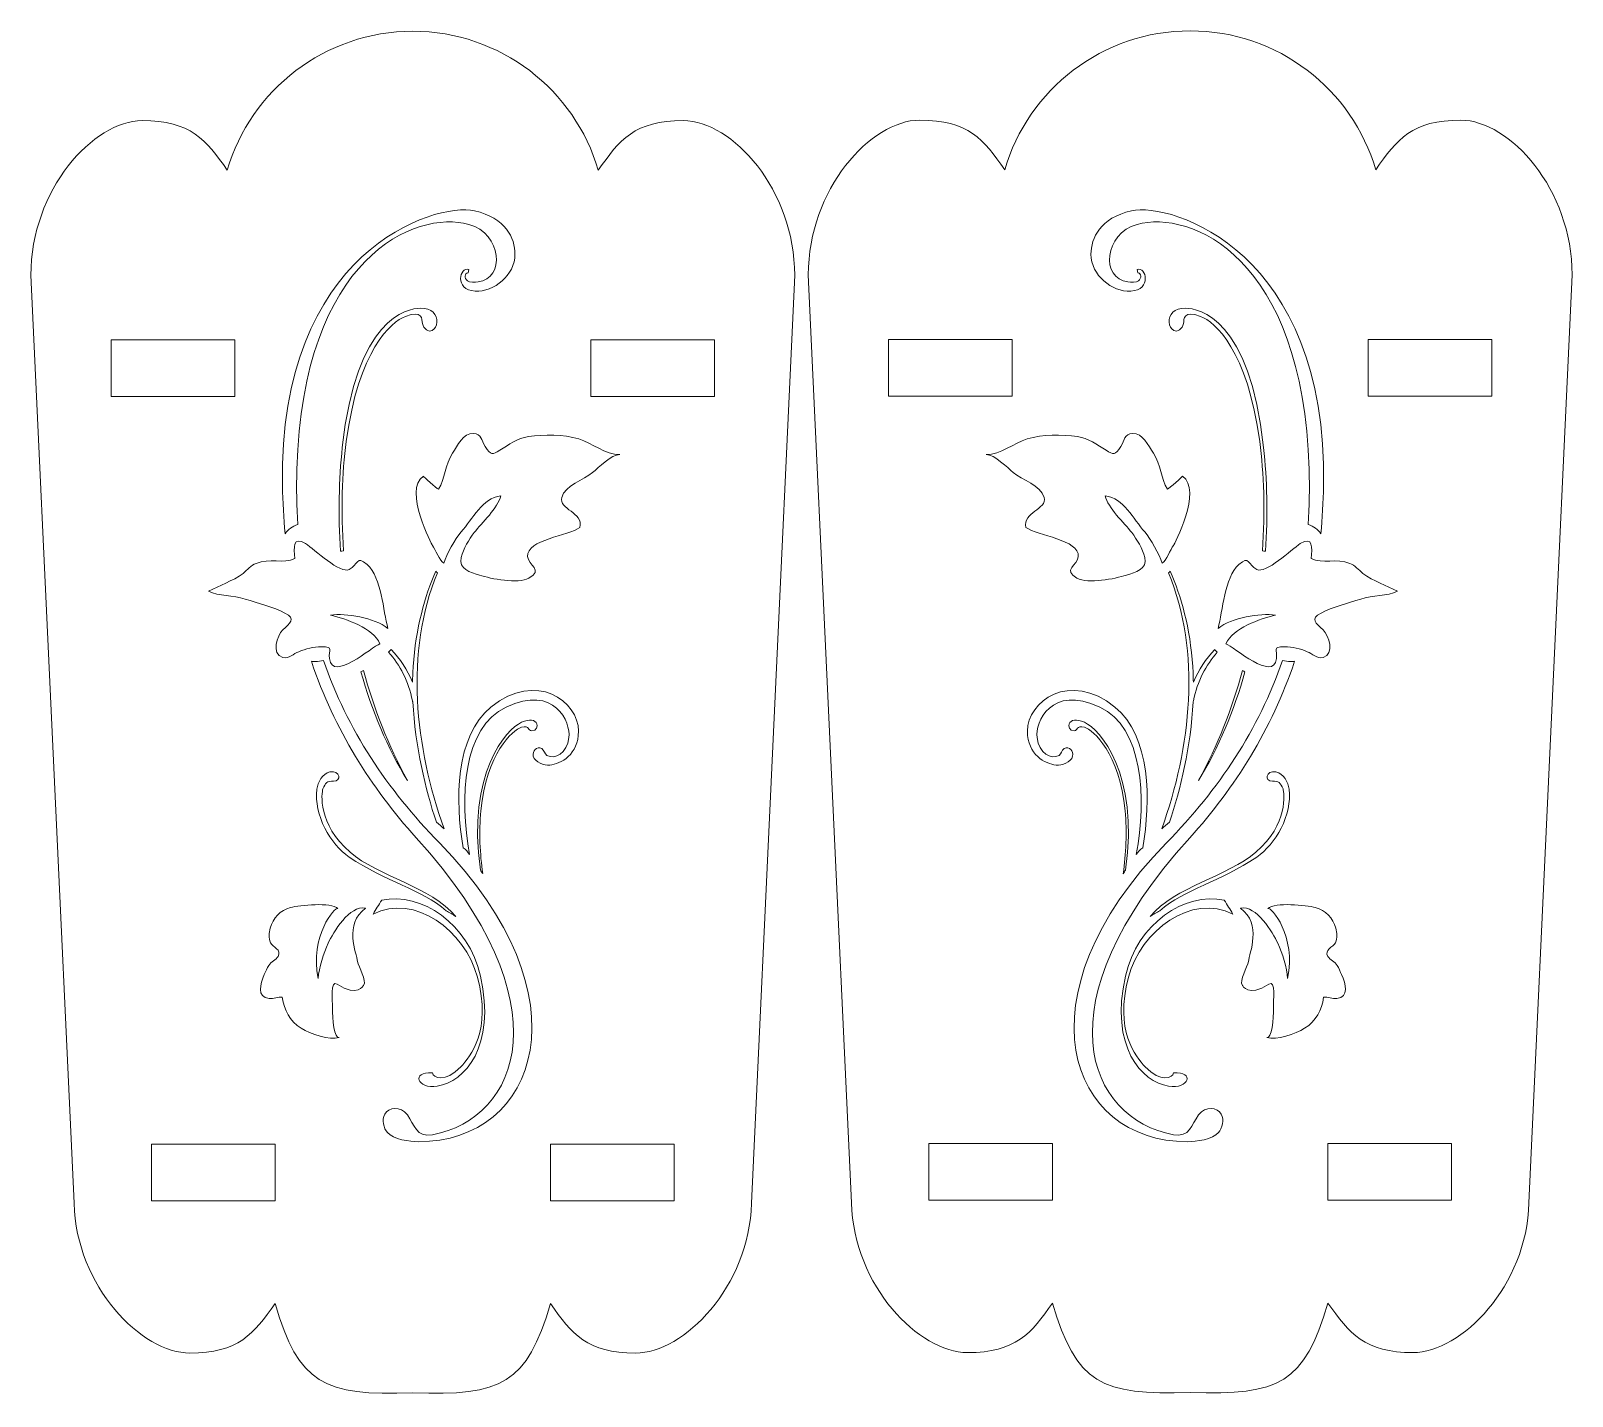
# Model space of a CAD drawing. Header units: centimetres. Extents: x -86 to 44, y 9 to 43.
# Drawn here: x 34.05 to 44.02, y 19.31 to 28.13 of the extents above; entities that cross this region are included whole.
import ezdxf

# ---------------------------------------------------------------- set-up
doc = ezdxf.new("R2010")
doc.units = ezdxf.units.CM
doc.header["$MEASUREMENT"] = 0
doc.layers.add('layer 1', color=7, linetype='Continuous')

msp = doc.modelspace()

# ---------------------------------------------------------------- linework, layer by layer
at = {"layer": 'layer 1', "color": 242, "lineweight": 9}
for points, knots in [([(36.52378, 19.32682), (37.0998, 19.30581), (37.26239, 19.38602), (37.41426, 19.90506), (37.41426, 19.90506), (37.55123, 19.70793), (37.6526, 19.5845), (37.96448, 19.5845), (37.96448, 19.5845), (38.27636, 19.5845), (38.7016, 20.0153), (38.71408, 20.55302), (38.71408, 20.55302), (38.71408, 20.55302), (38.99378, 26.55302), (38.99378, 26.55302), (38.99378, 26.55302), (38.99378, 27.1053), (38.58961, 27.55301), (38.27378, 27.55301), (38.27378, 27.55301), (37.95795, 27.55301), (37.86053, 27.42958), (37.72355, 27.23246), (37.72355, 27.23246), (37.57164, 27.75161), (37.09203, 28.13083), (36.52378, 28.13083), (36.52378, 28.13083), (35.95553, 28.13083), (35.47592, 27.75161), (35.32401, 27.23246), (35.32401, 27.23246), (35.18703, 27.42958), (35.08961, 27.55301), (34.77378, 27.55301), (34.77378, 27.55301), (34.45795, 27.55301), (34.05378, 27.1053), (34.05378, 26.55302), (34.05378, 26.55302), (34.05378, 26.55302), (34.33348, 20.55302), (34.33348, 20.55302), (34.33348, 20.55302), (34.34596, 20.0153), (34.7712, 19.5845), (35.08308, 19.5845), (35.08308, 19.5845), (35.39496, 19.5845), (35.49633, 19.70793), (35.6333, 19.90506), (35.6333, 19.90506), (35.78517, 19.38602), (35.94776, 19.30581), (36.52378, 19.32682)], [0, 0, 0, 0, 0.0666667, 0.0666667, 0.0666667, 0.0666667, 0.1333333, 0.1333333, 0.1333333, 0.1333333, 0.2, 0.2, 0.2, 0.2, 0.2666667, 0.2666667, 0.2666667, 0.2666667, 0.3333333, 0.3333333, 0.3333333, 0.3333333, 0.4, 0.4, 0.4, 0.4, 0.4666667, 0.4666667, 0.4666667, 0.4666667, 0.5333333, 0.5333333, 0.5333333, 0.5333333, 0.6, 0.6, 0.6, 0.6, 0.6666667, 0.6666667, 0.6666667, 0.6666667, 0.7333333, 0.7333333, 0.7333333, 0.7333333, 0.8, 0.8, 0.8, 0.8, 0.8666667, 0.8666667, 0.8666667, 0.8666667, 1, 1, 1, 1]), ([(41.55168, 19.32979), (42.1277, 19.30878), (42.29029, 19.38899), (42.44216, 19.90803), (42.44216, 19.90803), (42.57913, 19.7109), (42.6805, 19.58747), (42.99238, 19.58747), (42.99238, 19.58747), (43.30426, 19.58747), (43.7295, 20.01827), (43.74198, 20.55599), (43.74198, 20.55599), (43.74198, 20.55599), (44.02168, 26.55599), (44.02168, 26.55599), (44.02168, 26.55599), (44.02168, 27.10827), (43.61751, 27.55598), (43.30168, 27.55598), (43.30168, 27.55598), (42.98585, 27.55598), (42.88843, 27.43255), (42.75145, 27.23543), (42.75145, 27.23543), (42.59954, 27.75458), (42.11993, 28.1338), (41.55168, 28.1338), (41.55168, 28.1338), (40.98343, 28.1338), (40.50382, 27.75458), (40.35191, 27.23543), (40.35191, 27.23543), (40.21493, 27.43255), (40.11751, 27.55598), (39.80168, 27.55598), (39.80168, 27.55598), (39.48585, 27.55598), (39.08168, 27.10827), (39.08168, 26.55599), (39.08168, 26.55599), (39.08168, 26.55599), (39.36138, 20.55599), (39.36138, 20.55599), (39.36138, 20.55599), (39.37386, 20.01827), (39.7991, 19.58747), (40.11098, 19.58747), (40.11098, 19.58747), (40.42286, 19.58747), (40.52423, 19.7109), (40.6612, 19.90803), (40.6612, 19.90803), (40.81307, 19.38899), (40.97566, 19.30878), (41.55168, 19.32979)], [0, 0, 0, 0, 0.0666667, 0.0666667, 0.0666667, 0.0666667, 0.1333333, 0.1333333, 0.1333333, 0.1333333, 0.2, 0.2, 0.2, 0.2, 0.2666667, 0.2666667, 0.2666667, 0.2666667, 0.3333333, 0.3333333, 0.3333333, 0.3333333, 0.4, 0.4, 0.4, 0.4, 0.4666667, 0.4666667, 0.4666667, 0.4666667, 0.5333333, 0.5333333, 0.5333333, 0.5333333, 0.6, 0.6, 0.6, 0.6, 0.6666667, 0.6666667, 0.6666667, 0.6666667, 0.7333333, 0.7333333, 0.7333333, 0.7333333, 0.8, 0.8, 0.8, 0.8, 0.8666667, 0.8666667, 0.8666667, 0.8666667, 1, 1, 1, 1]), ([(34.5732, 26.13557), (34.5732, 26.13557), (35.3732, 26.13557), (35.3732, 26.13557), (35.3732, 26.13557), (35.3732, 26.13557), (35.3732, 25.76918), (35.3732, 25.76918), (35.3732, 25.76918), (35.3732, 25.76918), (34.5732, 25.76918), (34.5732, 25.76918), (34.5732, 25.76918), (34.5732, 25.76918), (34.5732, 26.13557), (34.5732, 26.13557)], [0, 0, 0, 0, 0.2, 0.2, 0.2, 0.2, 0.4, 0.4, 0.4, 0.4, 0.6, 0.6, 0.6, 0.6, 1, 1, 1, 1]), ([(37.67435, 26.13558), (37.67435, 26.13558), (38.47435, 26.13558), (38.47435, 26.13558), (38.47435, 26.13558), (38.47435, 26.13558), (38.47435, 25.76919), (38.47435, 25.76919), (38.47435, 25.76919), (38.47435, 25.76919), (37.67435, 25.76919), (37.67435, 25.76919), (37.67435, 25.76919), (37.67435, 25.76919), (37.67435, 26.13558), (37.67435, 26.13558)], [0, 0, 0, 0, 0.2, 0.2, 0.2, 0.2, 0.4, 0.4, 0.4, 0.4, 0.6, 0.6, 0.6, 0.6, 1, 1, 1, 1]), ([(39.6011, 26.13854), (39.6011, 26.13854), (40.4011, 26.13854), (40.4011, 26.13854), (40.4011, 26.13854), (40.4011, 26.13854), (40.4011, 25.77215), (40.4011, 25.77215), (40.4011, 25.77215), (40.4011, 25.77215), (39.6011, 25.77215), (39.6011, 25.77215), (39.6011, 25.77215), (39.6011, 25.77215), (39.6011, 26.13854), (39.6011, 26.13854)], [0, 0, 0, 0, 0.2, 0.2, 0.2, 0.2, 0.4, 0.4, 0.4, 0.4, 0.6, 0.6, 0.6, 0.6, 1, 1, 1, 1]), ([(42.70225, 26.13855), (42.70225, 26.13855), (43.50225, 26.13855), (43.50225, 26.13855), (43.50225, 26.13855), (43.50225, 26.13855), (43.50225, 25.77216), (43.50225, 25.77216), (43.50225, 25.77216), (43.50225, 25.77216), (42.70225, 25.77216), (42.70225, 25.77216), (42.70225, 25.77216), (42.70225, 25.77216), (42.70225, 26.13855), (42.70225, 26.13855)], [0, 0, 0, 0, 0.2, 0.2, 0.2, 0.2, 0.4, 0.4, 0.4, 0.4, 0.6, 0.6, 0.6, 0.6, 1, 1, 1, 1]), ([(34.83349, 20.9356), (34.83349, 20.9356), (35.63349, 20.9356), (35.63349, 20.9356), (35.63349, 20.9356), (35.63349, 20.9356), (35.63349, 20.5692), (35.63349, 20.5692), (35.63349, 20.5692), (35.63349, 20.5692), (34.83349, 20.5692), (34.83349, 20.5692), (34.83349, 20.5692), (34.83349, 20.5692), (34.83349, 20.9356), (34.83349, 20.9356)], [0, 0, 0, 0, 0.2, 0.2, 0.2, 0.2, 0.4, 0.4, 0.4, 0.4, 0.6, 0.6, 0.6, 0.6, 1, 1, 1, 1]), ([(37.41407, 20.9356), (37.41407, 20.9356), (38.21407, 20.9356), (38.21407, 20.9356), (38.21407, 20.9356), (38.21407, 20.9356), (38.21407, 20.5692), (38.21407, 20.5692), (38.21407, 20.5692), (38.21407, 20.5692), (37.41407, 20.5692), (37.41407, 20.5692), (37.41407, 20.5692), (37.41407, 20.5692), (37.41407, 20.9356), (37.41407, 20.9356)], [0, 0, 0, 0, 0.2, 0.2, 0.2, 0.2, 0.4, 0.4, 0.4, 0.4, 0.6, 0.6, 0.6, 0.6, 1, 1, 1, 1]), ([(39.86139, 20.93857), (39.86139, 20.93857), (40.66139, 20.93857), (40.66139, 20.93857), (40.66139, 20.93857), (40.66139, 20.93857), (40.66139, 20.57217), (40.66139, 20.57217), (40.66139, 20.57217), (40.66139, 20.57217), (39.86139, 20.57217), (39.86139, 20.57217), (39.86139, 20.57217), (39.86139, 20.57217), (39.86139, 20.93857), (39.86139, 20.93857)], [0, 0, 0, 0, 0.2, 0.2, 0.2, 0.2, 0.4, 0.4, 0.4, 0.4, 0.6, 0.6, 0.6, 0.6, 1, 1, 1, 1]), ([(42.44197, 20.93857), (42.44197, 20.93857), (43.24197, 20.93857), (43.24197, 20.93857), (43.24197, 20.93857), (43.24197, 20.93857), (43.24197, 20.57217), (43.24197, 20.57217), (43.24197, 20.57217), (43.24197, 20.57217), (42.44197, 20.57217), (42.44197, 20.57217), (42.44197, 20.57217), (42.44197, 20.57217), (42.44197, 20.93857), (42.44197, 20.93857)], [0, 0, 0, 0, 0.2, 0.2, 0.2, 0.2, 0.4, 0.4, 0.4, 0.4, 0.6, 0.6, 0.6, 0.6, 1, 1, 1, 1])]:
    msp.add_open_spline(points, degree=3, knots=knots, dxfattribs=at)
at = {"layer": 'layer 1', "color": 177, "lineweight": 9}
for points, knots in [([(35.6981, 24.88119), (35.7165, 24.90887), (35.74368, 24.93072), (35.77965, 24.94144), (35.77965, 24.94144), (35.77297, 25.0565), (35.7707, 25.17514), (35.77407, 25.2986), (35.77407, 25.2986), (35.81193, 26.67568), (36.54103, 26.97644), (36.88622, 26.88266), (36.88622, 26.88266), (37.10131, 26.82416), (37.12362, 26.52903), (36.94627, 26.51076), (36.94627, 26.51076), (36.92861, 26.50898), (36.89029, 26.50546), (36.87688, 26.51712), (36.87688, 26.51712), (36.85655, 26.53473), (36.85756, 26.56591), (36.88201, 26.56859), (36.88201, 26.56859), (36.88201, 26.56859), (36.88622, 26.59023), (36.88622, 26.59023), (36.88622, 26.59023), (36.82912, 26.61426), (36.78827, 26.45804), (36.92767, 26.45083), (36.92767, 26.45083), (37.04867, 26.4446), (37.18474, 26.55369), (37.18481, 26.68877), (37.18481, 26.68877), (37.18486, 26.7945), (37.12474, 26.9243), (36.92285, 26.96995), (36.92285, 26.96995), (36.66582, 27.02808), (35.65312, 26.70813), (35.68102, 25.19415), (35.68102, 25.19415), (35.68294, 25.08653), (35.68891, 24.98241), (35.6981, 24.88119)], [0, 0, 0, 0, 0.0769231, 0.0769231, 0.0769231, 0.0769231, 0.1538462, 0.1538462, 0.1538462, 0.1538462, 0.2307692, 0.2307692, 0.2307692, 0.2307692, 0.3076923, 0.3076923, 0.3076923, 0.3076923, 0.3846154, 0.3846154, 0.3846154, 0.3846154, 0.4615385, 0.4615385, 0.4615385, 0.4615385, 0.5384615, 0.5384615, 0.5384615, 0.5384615, 0.6153846, 0.6153846, 0.6153846, 0.6153846, 0.6923077, 0.6923077, 0.6923077, 0.6923077, 0.7692308, 0.7692308, 0.7692308, 0.7692308, 0.8461538, 0.8461538, 0.8461538, 0.8461538, 1, 1, 1, 1]), ([(42.39638, 24.88119), (42.37799, 24.90887), (42.3508, 24.93071), (42.31485, 24.94144), (42.31485, 24.94144), (42.32152, 25.0565), (42.32379, 25.17515), (42.32043, 25.2986), (42.32043, 25.2986), (42.28257, 26.67568), (41.55345, 26.97644), (41.20827, 26.88265), (41.20827, 26.88265), (40.99318, 26.82416), (40.97088, 26.52904), (41.14823, 26.51076), (41.14823, 26.51076), (41.16588, 26.50898), (41.2042, 26.50547), (41.2176, 26.51712), (41.2176, 26.51712), (41.23793, 26.53472), (41.23692, 26.56592), (41.21248, 26.56859), (41.21248, 26.56859), (41.21248, 26.56859), (41.20827, 26.59023), (41.20827, 26.59023), (41.20827, 26.59023), (41.26537, 26.61426), (41.30622, 26.45804), (41.16683, 26.45083), (41.16683, 26.45083), (41.04582, 26.4446), (40.90975, 26.55369), (40.90968, 26.68876), (40.90968, 26.68876), (40.90964, 26.7945), (40.96975, 26.9243), (41.17164, 26.96995), (41.17164, 26.96995), (41.42867, 27.02807), (42.44136, 26.70812), (42.41347, 25.19415), (42.41347, 25.19415), (42.41154, 25.08653), (42.40558, 24.98241), (42.39638, 24.88119)], [0, 0, 0, 0, 0.0769231, 0.0769231, 0.0769231, 0.0769231, 0.1538462, 0.1538462, 0.1538462, 0.1538462, 0.2307692, 0.2307692, 0.2307692, 0.2307692, 0.3076923, 0.3076923, 0.3076923, 0.3076923, 0.3846154, 0.3846154, 0.3846154, 0.3846154, 0.4615385, 0.4615385, 0.4615385, 0.4615385, 0.5384615, 0.5384615, 0.5384615, 0.5384615, 0.6153846, 0.6153846, 0.6153846, 0.6153846, 0.6923077, 0.6923077, 0.6923077, 0.6923077, 0.7692308, 0.7692308, 0.7692308, 0.7692308, 0.8461538, 0.8461538, 0.8461538, 0.8461538, 1, 1, 1, 1]), ([(36.58671, 26.24046), (36.59198, 26.20794), (36.62698, 26.18269), (36.64954, 26.19634), (36.64954, 26.19634), (36.66975, 26.20858), (36.67686, 26.2258), (36.67927, 26.24921), (36.67927, 26.24921), (36.68455, 26.30049), (36.64408, 26.34028), (36.57436, 26.34028), (36.57436, 26.34028), (36.48464, 26.34028), (36.15781, 26.27381), (36.0681, 25.44069), (36.0681, 25.44069), (36.04544, 25.23043), (36.04081, 25.00231), (36.05653, 24.76933), (36.05653, 24.76933), (36.0628, 24.77013), (36.06927, 24.77061), (36.07596, 24.77082), (36.07596, 24.77082), (36.05816, 25.02977), (36.06633, 25.27255), (36.09378, 25.47913), (36.09378, 25.47913), (36.17225, 26.06959), (36.38262, 26.2517), (36.47585, 26.28741), (36.47585, 26.28741), (36.58877, 26.3307), (36.58188, 26.26996), (36.58671, 26.24046)], [0, 0, 0, 0, 0.1, 0.1, 0.1, 0.1, 0.2, 0.2, 0.2, 0.2, 0.3, 0.3, 0.3, 0.3, 0.4, 0.4, 0.4, 0.4, 0.5, 0.5, 0.5, 0.5, 0.6, 0.6, 0.6, 0.6, 0.7, 0.7, 0.7, 0.7, 0.8, 0.8, 0.8, 0.8, 1, 1, 1, 1]), ([(41.50778, 26.24046), (41.50252, 26.20794), (41.4675, 26.18269), (41.44495, 26.19634), (41.44495, 26.19634), (41.42473, 26.20857), (41.41763, 26.22579), (41.41522, 26.24921), (41.41522, 26.24921), (41.40994, 26.3005), (41.45041, 26.34028), (41.52012, 26.34028), (41.52012, 26.34028), (41.60985, 26.34028), (41.93668, 26.27381), (42.02638, 25.4407), (42.02638, 25.4407), (42.04905, 25.23042), (42.05368, 25.00231), (42.03796, 24.76932), (42.03796, 24.76932), (42.03169, 24.77013), (42.02521, 24.7706), (42.01853, 24.77083), (42.01853, 24.77083), (42.03632, 25.02976), (42.02816, 25.27256), (42.0007, 25.47913), (42.0007, 25.47913), (41.92224, 26.0696), (41.71188, 26.2517), (41.61864, 26.28741), (41.61864, 26.28741), (41.50571, 26.3307), (41.51261, 26.26996), (41.50778, 26.24046)], [0, 0, 0, 0, 0.1, 0.1, 0.1, 0.1, 0.2, 0.2, 0.2, 0.2, 0.3, 0.3, 0.3, 0.3, 0.4, 0.4, 0.4, 0.4, 0.5, 0.5, 0.5, 0.5, 0.6, 0.6, 0.6, 0.6, 0.7, 0.7, 0.7, 0.7, 0.8, 0.8, 0.8, 0.8, 1, 1, 1, 1]), ([(37.68708, 25.27825), (37.72341, 25.30893), (37.81014, 25.39422), (37.86246, 25.39449), (37.86246, 25.39449), (37.76801, 25.39392), (37.68527, 25.46802), (37.59756, 25.49474), (37.59756, 25.49474), (37.49468, 25.52607), (37.37687, 25.52278), (37.2712, 25.50984), (37.2712, 25.50984), (37.20167, 25.50133), (37.14545, 25.45662), (37.08666, 25.42168), (37.08666, 25.42168), (37.03857, 25.39311), (37.02987, 25.38715), (36.99243, 25.44657), (36.99243, 25.44657), (36.96596, 25.48862), (36.97063, 25.52714), (36.9155, 25.53032), (36.9155, 25.53032), (36.85069, 25.53412), (36.81255, 25.45102), (36.7814, 25.40328), (36.7814, 25.40328), (36.73303, 25.32937), (36.73261, 25.2402), (36.6904, 25.17013), (36.6904, 25.17013), (36.67804, 25.17399), (36.59013, 25.25244), (36.59358, 25.25478), (36.59358, 25.25478), (36.45905, 25.16505), (36.65126, 24.80618), (36.65126, 24.80618), (36.65126, 24.80618), (36.67052, 24.78056), (36.69865, 24.7054), (36.72431, 24.69258), (36.72431, 24.69258), (36.74354, 24.7503), (36.79776, 24.84939), (36.83621, 24.8943), (36.83621, 24.8943), (36.91309, 24.97756), (36.97169, 25.11382), (37.09349, 25.12664), (37.09349, 25.12664), (37.07425, 25.04973), (36.97169, 24.95358), (36.92045, 24.88947), (36.92045, 24.88947), (36.8884, 24.84463), (36.84997, 24.78696), (36.83713, 24.72929), (36.83713, 24.72929), (36.81838, 24.65409), (36.89683, 24.63118), (36.9559, 24.61379), (36.9559, 24.61379), (37.03169, 24.59153), (37.20102, 24.55524), (37.27527, 24.59506), (37.27527, 24.59506), (37.37256, 24.64722), (37.27096, 24.67735), (37.26654, 24.73571), (37.26654, 24.73571), (37.25843, 24.84322), (37.53235, 24.86973), (37.60503, 24.92266), (37.60503, 24.92266), (37.62845, 25.02177), (37.46652, 25.03939), (37.48726, 25.11684), (37.48726, 25.11684), (37.50824, 25.19526), (37.63094, 25.23083), (37.68708, 25.27825)], [0, 0, 0, 0, 0.0454545, 0.0454545, 0.0454545, 0.0454545, 0.0909091, 0.0909091, 0.0909091, 0.0909091, 0.1363636, 0.1363636, 0.1363636, 0.1363636, 0.1818182, 0.1818182, 0.1818182, 0.1818182, 0.2272727, 0.2272727, 0.2272727, 0.2272727, 0.2727273, 0.2727273, 0.2727273, 0.2727273, 0.3181818, 0.3181818, 0.3181818, 0.3181818, 0.3636364, 0.3636364, 0.3636364, 0.3636364, 0.4090909, 0.4090909, 0.4090909, 0.4090909, 0.4545455, 0.4545455, 0.4545455, 0.4545455, 0.5, 0.5, 0.5, 0.5, 0.5454545, 0.5454545, 0.5454545, 0.5454545, 0.5909091, 0.5909091, 0.5909091, 0.5909091, 0.6363636, 0.6363636, 0.6363636, 0.6363636, 0.6818182, 0.6818182, 0.6818182, 0.6818182, 0.7272727, 0.7272727, 0.7272727, 0.7272727, 0.7727273, 0.7727273, 0.7727273, 0.7727273, 0.8181818, 0.8181818, 0.8181818, 0.8181818, 0.8636364, 0.8636364, 0.8636364, 0.8636364, 0.9090909, 0.9090909, 0.9090909, 0.9090909, 1, 1, 1, 1]), ([(40.40741, 25.27825), (40.37107, 25.30893), (40.28436, 25.39422), (40.23203, 25.39449), (40.23203, 25.39449), (40.32648, 25.39392), (40.40923, 25.46802), (40.49693, 25.49474), (40.49693, 25.49474), (40.59981, 25.52606), (40.71762, 25.52277), (40.82329, 25.50985), (40.82329, 25.50985), (40.89282, 25.50132), (40.94904, 25.45662), (41.00784, 25.42167), (41.00784, 25.42167), (41.05592, 25.39311), (41.06462, 25.38716), (41.10206, 25.44657), (41.10206, 25.44657), (41.12853, 25.48862), (41.12386, 25.52714), (41.17899, 25.53033), (41.17899, 25.53033), (41.2438, 25.53411), (41.28194, 25.45102), (41.31308, 25.40328), (41.31308, 25.40328), (41.36146, 25.32936), (41.36188, 25.2402), (41.40409, 25.17013), (41.40409, 25.17013), (41.41644, 25.17398), (41.50436, 25.25244), (41.50092, 25.25477), (41.50092, 25.25477), (41.63544, 25.16505), (41.44324, 24.80618), (41.44324, 24.80618), (41.44324, 24.80618), (41.42397, 24.78056), (41.39584, 24.70541), (41.37018, 24.69259), (41.37018, 24.69259), (41.35096, 24.7503), (41.29673, 24.8494), (41.25828, 24.8943), (41.25828, 24.8943), (41.18139, 24.97757), (41.1228, 25.11382), (41.00099, 25.12664), (41.00099, 25.12664), (41.02024, 25.04974), (41.1228, 24.95358), (41.17404, 24.88947), (41.17404, 24.88947), (41.20609, 24.84463), (41.24452, 24.78697), (41.25736, 24.72929), (41.25736, 24.72929), (41.27611, 24.65409), (41.19765, 24.63118), (41.13858, 24.6138), (41.13858, 24.6138), (41.0628, 24.59153), (40.89347, 24.55524), (40.81922, 24.59506), (40.81922, 24.59506), (40.72194, 24.64721), (40.82353, 24.67735), (40.82795, 24.7357), (40.82795, 24.7357), (40.83606, 24.84321), (40.56215, 24.86973), (40.48947, 24.92266), (40.48947, 24.92266), (40.46603, 25.02176), (40.62797, 25.03939), (40.60723, 25.11684), (40.60723, 25.11684), (40.58625, 25.19525), (40.46356, 25.23083), (40.40741, 25.27825)], [0, 0, 0, 0, 0.0454545, 0.0454545, 0.0454545, 0.0454545, 0.0909091, 0.0909091, 0.0909091, 0.0909091, 0.1363636, 0.1363636, 0.1363636, 0.1363636, 0.1818182, 0.1818182, 0.1818182, 0.1818182, 0.2272727, 0.2272727, 0.2272727, 0.2272727, 0.2727273, 0.2727273, 0.2727273, 0.2727273, 0.3181818, 0.3181818, 0.3181818, 0.3181818, 0.3636364, 0.3636364, 0.3636364, 0.3636364, 0.4090909, 0.4090909, 0.4090909, 0.4090909, 0.4545455, 0.4545455, 0.4545455, 0.4545455, 0.5, 0.5, 0.5, 0.5, 0.5454545, 0.5454545, 0.5454545, 0.5454545, 0.5909091, 0.5909091, 0.5909091, 0.5909091, 0.6363636, 0.6363636, 0.6363636, 0.6363636, 0.6818182, 0.6818182, 0.6818182, 0.6818182, 0.7272727, 0.7272727, 0.7272727, 0.7272727, 0.7727273, 0.7727273, 0.7727273, 0.7727273, 0.8181818, 0.8181818, 0.8181818, 0.8181818, 0.8636364, 0.8636364, 0.8636364, 0.8636364, 0.9090909, 0.9090909, 0.9090909, 0.9090909, 1, 1, 1, 1]), ([(35.68361, 24.2604), (35.64518, 24.22198), (35.60672, 24.10661), (35.68361, 24.08094), (35.68361, 24.08094), (35.72206, 24.07458), (35.75412, 24.10661), (35.78616, 24.11944), (35.78616, 24.11944), (35.83104, 24.13861), (35.88231, 24.15151), (35.93358, 24.15151), (35.93358, 24.15151), (36.01686, 24.15151), (35.97841, 24.13226), (35.98484, 24.07458), (35.98484, 24.07458), (36.00404, 23.92078), (36.26042, 24.15151), (36.3117, 24.17073), (36.3117, 24.17073), (36.2668, 24.27322), (36.09378, 24.33092), (35.99123, 24.35656), (35.99123, 24.35656), (36.09378, 24.36937), (36.27323, 24.34053), (36.36294, 24.27004), (36.36294, 24.27004), (36.33092, 24.38539), (36.32449, 24.59369), (36.22839, 24.6834), (36.22839, 24.6834), (36.15791, 24.74754), (36.1707, 24.67701), (36.11302, 24.65138), (36.11302, 24.65138), (36.05535, 24.61931), (35.8887, 24.77955), (35.83104, 24.81801), (35.83104, 24.81801), (35.74768, 24.86926), (35.75412, 24.79237), (35.76052, 24.72182), (35.76052, 24.72182), (35.69003, 24.6834), (35.5939, 24.72831), (35.51058, 24.6898), (35.51058, 24.6898), (35.47854, 24.67701), (35.4529, 24.65138), (35.42726, 24.62572), (35.42726, 24.62572), (35.35677, 24.57445), (35.27347, 24.54884), (35.20294, 24.51036), (35.20294, 24.51036), (35.26704, 24.47834), (35.36318, 24.4847), (35.44011, 24.45908), (35.44011, 24.45908), (35.52342, 24.43345), (35.62594, 24.40782), (35.69643, 24.36937), (35.69643, 24.36937), (35.77337, 24.33092), (35.72849, 24.3053), (35.68361, 24.2604)], [0, 0, 0, 0, 0.0555556, 0.0555556, 0.0555556, 0.0555556, 0.1111111, 0.1111111, 0.1111111, 0.1111111, 0.1666667, 0.1666667, 0.1666667, 0.1666667, 0.2222222, 0.2222222, 0.2222222, 0.2222222, 0.2777778, 0.2777778, 0.2777778, 0.2777778, 0.3333333, 0.3333333, 0.3333333, 0.3333333, 0.3888889, 0.3888889, 0.3888889, 0.3888889, 0.4444444, 0.4444444, 0.4444444, 0.4444444, 0.5, 0.5, 0.5, 0.5, 0.5555556, 0.5555556, 0.5555556, 0.5555556, 0.6111111, 0.6111111, 0.6111111, 0.6111111, 0.6666667, 0.6666667, 0.6666667, 0.6666667, 0.7222222, 0.7222222, 0.7222222, 0.7222222, 0.7777778, 0.7777778, 0.7777778, 0.7777778, 0.8333333, 0.8333333, 0.8333333, 0.8333333, 0.8888889, 0.8888889, 0.8888889, 0.8888889, 1, 1, 1, 1]), ([(42.41087, 24.26041), (42.44932, 24.22198), (42.48777, 24.10662), (42.41087, 24.08094), (42.41087, 24.08094), (42.37244, 24.07458), (42.34037, 24.10662), (42.30832, 24.11944), (42.30832, 24.11944), (42.26346, 24.13862), (42.21217, 24.15151), (42.16092, 24.15151), (42.16092, 24.15151), (42.07763, 24.15151), (42.11608, 24.13226), (42.10965, 24.07458), (42.10965, 24.07458), (42.09045, 23.92079), (41.83407, 24.15151), (41.7828, 24.17073), (41.7828, 24.17073), (41.82768, 24.27323), (42.0007, 24.33093), (42.10326, 24.35656), (42.10326, 24.35656), (42.0007, 24.36936), (41.82126, 24.34053), (41.73155, 24.27004), (41.73155, 24.27004), (41.76357, 24.38539), (41.77, 24.59369), (41.86611, 24.68339), (41.86611, 24.68339), (41.93659, 24.74753), (41.92379, 24.67701), (41.98148, 24.65138), (41.98148, 24.65138), (42.03915, 24.61931), (42.20579, 24.77955), (42.26346, 24.81801), (42.26346, 24.81801), (42.3468, 24.86925), (42.34037, 24.79237), (42.33396, 24.72183), (42.33396, 24.72183), (42.40446, 24.68339), (42.50059, 24.7283), (42.58391, 24.6898), (42.58391, 24.6898), (42.61595, 24.67701), (42.64159, 24.65138), (42.66722, 24.62572), (42.66722, 24.62572), (42.73772, 24.57444), (42.82101, 24.54883), (42.89155, 24.51035), (42.89155, 24.51035), (42.82744, 24.47834), (42.73131, 24.4847), (42.65438, 24.45909), (42.65438, 24.45909), (42.57107, 24.43345), (42.46854, 24.40782), (42.39805, 24.36936), (42.39805, 24.36936), (42.32112, 24.33093), (42.36601, 24.3053), (42.41087, 24.26041)], [0, 0, 0, 0, 0.0555556, 0.0555556, 0.0555556, 0.0555556, 0.1111111, 0.1111111, 0.1111111, 0.1111111, 0.1666667, 0.1666667, 0.1666667, 0.1666667, 0.2222222, 0.2222222, 0.2222222, 0.2222222, 0.2777778, 0.2777778, 0.2777778, 0.2777778, 0.3333333, 0.3333333, 0.3333333, 0.3333333, 0.3888889, 0.3888889, 0.3888889, 0.3888889, 0.4444444, 0.4444444, 0.4444444, 0.4444444, 0.5, 0.5, 0.5, 0.5, 0.5555556, 0.5555556, 0.5555556, 0.5555556, 0.6111111, 0.6111111, 0.6111111, 0.6111111, 0.6666667, 0.6666667, 0.6666667, 0.6666667, 0.7222222, 0.7222222, 0.7222222, 0.7222222, 0.7777778, 0.7777778, 0.7777778, 0.7777778, 0.8333333, 0.8333333, 0.8333333, 0.8333333, 0.8888889, 0.8888889, 0.8888889, 0.8888889, 1, 1, 1, 1]), ([(36.67223, 24.63999), (36.60202, 24.4789), (36.54325, 24.27419), (36.52628, 24.02319), (36.52628, 24.02319), (36.52409, 23.98974), (36.52304, 23.95599), (36.52259, 23.92227), (36.52259, 23.92227), (36.48803, 24.00331), (36.44156, 24.07347), (36.38432, 24.13358), (36.38432, 24.13358), (36.37938, 24.12719), (36.37382, 24.12129), (36.3678, 24.11593), (36.3678, 24.11593), (36.44131, 24.03322), (36.49564, 23.92964), (36.52152, 23.80241), (36.52152, 23.80241), (36.52215, 23.79915), (36.52332, 23.79722), (36.52476, 23.79625), (36.52476, 23.79625), (36.53827, 23.50884), (36.60639, 23.22527), (36.67637, 23.01668), (36.67637, 23.01668), (36.69394, 23.00294), (36.71093, 22.98889), (36.72715, 22.97412), (36.72715, 22.97412), (36.53758, 23.4974), (36.47058, 24.12004), (36.6834, 24.62941), (36.6834, 24.62941), (36.67952, 24.6328), (36.67581, 24.63632), (36.67223, 24.63999)], [0, 0, 0, 0, 0.0909091, 0.0909091, 0.0909091, 0.0909091, 0.1818182, 0.1818182, 0.1818182, 0.1818182, 0.2727273, 0.2727273, 0.2727273, 0.2727273, 0.3636364, 0.3636364, 0.3636364, 0.3636364, 0.4545455, 0.4545455, 0.4545455, 0.4545455, 0.5454545, 0.5454545, 0.5454545, 0.5454545, 0.6363636, 0.6363636, 0.6363636, 0.6363636, 0.7272727, 0.7272727, 0.7272727, 0.7272727, 0.8181818, 0.8181818, 0.8181818, 0.8181818, 1, 1, 1, 1]), ([(41.42226, 24.63999), (41.49247, 24.4789), (41.55125, 24.27419), (41.5682, 24.02319), (41.5682, 24.02319), (41.5704, 23.98973), (41.57146, 23.956), (41.57189, 23.92227), (41.57189, 23.92227), (41.60645, 24.00331), (41.65294, 24.07347), (41.71017, 24.13358), (41.71017, 24.13358), (41.71511, 24.12719), (41.72067, 24.12129), (41.72669, 24.11593), (41.72669, 24.11593), (41.65318, 24.03322), (41.59885, 23.92964), (41.57297, 23.80241), (41.57297, 23.80241), (41.57234, 23.79915), (41.57117, 23.79722), (41.56973, 23.79625), (41.56973, 23.79625), (41.55622, 23.50884), (41.4881, 23.22527), (41.41812, 23.01669), (41.41812, 23.01669), (41.40056, 23.00295), (41.38356, 22.98889), (41.36735, 22.97411), (41.36735, 22.97411), (41.55691, 23.4974), (41.6239, 24.12004), (41.41108, 24.6294), (41.41108, 24.6294), (41.41498, 24.6328), (41.41868, 24.63633), (41.42226, 24.63999)], [0, 0, 0, 0, 0.0909091, 0.0909091, 0.0909091, 0.0909091, 0.1818182, 0.1818182, 0.1818182, 0.1818182, 0.2727273, 0.2727273, 0.2727273, 0.2727273, 0.3636364, 0.3636364, 0.3636364, 0.3636364, 0.4545455, 0.4545455, 0.4545455, 0.4545455, 0.5454545, 0.5454545, 0.5454545, 0.5454545, 0.6363636, 0.6363636, 0.6363636, 0.6363636, 0.7272727, 0.7272727, 0.7272727, 0.7272727, 0.8181818, 0.8181818, 0.8181818, 0.8181818, 1, 1, 1, 1]), ([(35.94619, 24.0632), (35.93032, 24.0583), (35.91274, 24.05549), (35.8934, 24.05549), (35.8934, 24.05549), (35.88454, 24.05549), (35.87621, 24.05627), (35.86811, 24.05732), (35.86811, 24.05732), (36.01791, 23.61417), (36.25123, 23.24183), (36.54576, 22.91684), (36.54576, 22.91684), (37.52095, 21.84113), (37.20842, 21.0992), (36.65129, 20.99616), (36.65129, 20.99616), (36.54487, 20.97644), (36.53505, 21.06234), (36.48892, 21.12398), (36.48892, 21.12398), (36.44302, 21.18523), (36.3677, 21.17403), (36.34207, 21.12915), (36.34207, 21.12915), (36.32174, 21.09361), (36.33573, 21.03788), (36.35971, 21.01008), (36.35971, 21.01008), (36.39873, 20.96478), (36.50355, 20.9514), (36.56065, 20.95129), (36.56065, 20.95129), (37.33151, 20.95027), (37.66927, 21.88703), (36.69615, 22.88353), (36.69615, 22.88353), (36.3558, 23.23212), (36.10104, 23.61401), (35.94619, 24.0632)], [0, 0, 0, 0, 0.0909091, 0.0909091, 0.0909091, 0.0909091, 0.1818182, 0.1818182, 0.1818182, 0.1818182, 0.2727273, 0.2727273, 0.2727273, 0.2727273, 0.3636364, 0.3636364, 0.3636364, 0.3636364, 0.4545455, 0.4545455, 0.4545455, 0.4545455, 0.5454545, 0.5454545, 0.5454545, 0.5454545, 0.6363636, 0.6363636, 0.6363636, 0.6363636, 0.7272727, 0.7272727, 0.7272727, 0.7272727, 0.8181818, 0.8181818, 0.8181818, 0.8181818, 1, 1, 1, 1]), ([(42.14831, 24.0632), (42.16416, 24.0583), (42.18175, 24.05548), (42.20109, 24.05548), (42.20109, 24.05548), (42.20994, 24.05548), (42.21829, 24.05627), (42.22638, 24.05732), (42.22638, 24.05732), (42.07657, 23.61417), (41.84327, 23.24183), (41.54873, 22.91684), (41.54873, 22.91684), (40.57354, 21.84112), (40.88607, 21.09919), (41.4432, 20.99616), (41.4432, 20.99616), (41.54963, 20.97644), (41.55943, 21.06234), (41.60557, 21.12398), (41.60557, 21.12398), (41.65147, 21.18523), (41.72679, 21.17403), (41.75242, 21.12915), (41.75242, 21.12915), (41.77274, 21.09362), (41.75876, 21.03787), (41.73479, 21.01008), (41.73479, 21.01008), (41.69575, 20.96479), (41.59094, 20.95141), (41.53384, 20.9513), (41.53384, 20.9513), (40.76298, 20.95026), (40.42522, 21.88703), (41.39833, 22.88353), (41.39833, 22.88353), (41.7387, 23.23213), (41.99344, 23.61401), (42.14831, 24.0632)], [0, 0, 0, 0, 0.0909091, 0.0909091, 0.0909091, 0.0909091, 0.1818182, 0.1818182, 0.1818182, 0.1818182, 0.2727273, 0.2727273, 0.2727273, 0.2727273, 0.3636364, 0.3636364, 0.3636364, 0.3636364, 0.4545455, 0.4545455, 0.4545455, 0.4545455, 0.5454545, 0.5454545, 0.5454545, 0.5454545, 0.6363636, 0.6363636, 0.6363636, 0.6363636, 0.7272727, 0.7272727, 0.7272727, 0.7272727, 0.8181818, 0.8181818, 0.8181818, 0.8181818, 1, 1, 1, 1]), ([(36.18875, 23.9895), (36.2596, 23.73815), (36.35846, 23.49826), (36.48885, 23.28733), (36.48885, 23.28733), (36.36474, 23.51199), (36.27193, 23.75352), (36.20538, 23.99747), (36.20538, 23.99747), (36.20011, 23.99455), (36.19455, 23.99187), (36.18875, 23.9895)], [0, 0, 0, 0, 0.25, 0.25, 0.25, 0.25, 0.5, 0.5, 0.5, 0.5, 1, 1, 1, 1]), ([(37.02942, 23.76157), (36.79885, 23.57541), (36.79577, 23.15237), (36.85023, 22.85181), (36.85023, 22.85181), (36.86724, 22.83974), (36.88098, 22.82444), (36.89146, 22.80708), (36.89146, 22.80708), (36.82478, 23.17405), (36.84726, 23.63165), (37.12777, 23.76157), (37.12777, 23.76157), (37.44452, 23.90825), (37.5453, 23.66301), (37.53327, 23.5645), (37.53327, 23.5645), (37.52076, 23.46202), (37.44248, 23.41919), (37.39135, 23.449), (37.39135, 23.449), (37.37544, 23.4583), (37.37432, 23.48316), (37.35791, 23.49246), (37.35791, 23.49246), (37.32436, 23.51163), (37.29489, 23.47776), (37.30343, 23.44353), (37.30343, 23.44353), (37.31293, 23.40535), (37.37403, 23.37943), (37.41015, 23.38665), (37.41015, 23.38665), (37.4807, 23.39306), (37.59576, 23.45392), (37.59576, 23.60533), (37.59576, 23.60533), (37.59576, 23.7976), (37.32418, 23.99946), (37.02942, 23.76157)], [0, 0, 0, 0, 0.0909091, 0.0909091, 0.0909091, 0.0909091, 0.1818182, 0.1818182, 0.1818182, 0.1818182, 0.2727273, 0.2727273, 0.2727273, 0.2727273, 0.3636364, 0.3636364, 0.3636364, 0.3636364, 0.4545455, 0.4545455, 0.4545455, 0.4545455, 0.5454545, 0.5454545, 0.5454545, 0.5454545, 0.6363636, 0.6363636, 0.6363636, 0.6363636, 0.7272727, 0.7272727, 0.7272727, 0.7272727, 0.8181818, 0.8181818, 0.8181818, 0.8181818, 1, 1, 1, 1]), ([(41.06507, 23.76158), (41.29564, 23.5754), (41.29872, 23.15238), (41.24425, 22.85181), (41.24425, 22.85181), (41.22725, 22.83974), (41.21351, 22.82444), (41.20303, 22.80708), (41.20303, 22.80708), (41.26971, 23.17405), (41.24724, 23.63164), (40.96671, 23.76158), (40.96671, 23.76158), (40.64996, 23.90826), (40.54919, 23.66301), (40.56122, 23.5645), (40.56122, 23.5645), (40.57373, 23.46203), (40.652, 23.41919), (40.70314, 23.449), (40.70314, 23.449), (40.71904, 23.45829), (40.72016, 23.48316), (40.73658, 23.49247), (40.73658, 23.49247), (40.77013, 23.51163), (40.79959, 23.47776), (40.79107, 23.44354), (40.79107, 23.44354), (40.78155, 23.40535), (40.72045, 23.37943), (40.68434, 23.38664), (40.68434, 23.38664), (40.6138, 23.39306), (40.49873, 23.45392), (40.49873, 23.60533), (40.49873, 23.60533), (40.49873, 23.7976), (40.77031, 23.99947), (41.06507, 23.76158)], [0, 0, 0, 0, 0.0909091, 0.0909091, 0.0909091, 0.0909091, 0.1818182, 0.1818182, 0.1818182, 0.1818182, 0.2727273, 0.2727273, 0.2727273, 0.2727273, 0.3636364, 0.3636364, 0.3636364, 0.3636364, 0.4545455, 0.4545455, 0.4545455, 0.4545455, 0.5454545, 0.5454545, 0.5454545, 0.5454545, 0.6363636, 0.6363636, 0.6363636, 0.6363636, 0.7272727, 0.7272727, 0.7272727, 0.7272727, 0.8181818, 0.8181818, 0.8181818, 0.8181818, 1, 1, 1, 1]), ([(41.90574, 23.9895), (41.8349, 23.73814), (41.73603, 23.49827), (41.60564, 23.28732), (41.60564, 23.28732), (41.72975, 23.51199), (41.82255, 23.75352), (41.88912, 23.99747), (41.88912, 23.99747), (41.89438, 23.99454), (41.89994, 23.99187), (41.90574, 23.9895)], [0, 0, 0, 0, 0.25, 0.25, 0.25, 0.25, 0.5, 0.5, 0.5, 0.5, 1, 1, 1, 1]), ([(37.22614, 23.63041), (37.28334, 23.64569), (37.2661, 23.60857), (37.29407, 23.6074), (37.29407, 23.6074), (37.32495, 23.60608), (37.33113, 23.63785), (37.32575, 23.65276), (37.32575, 23.65276), (37.31573, 23.68029), (37.27862, 23.68533), (37.22705, 23.66285), (37.22705, 23.66285), (37.12857, 23.61989), (36.87282, 23.33207), (36.9609, 22.70765), (36.9609, 22.70765), (36.96609, 22.69988), (36.97127, 22.69212), (36.97617, 22.6842), (36.97617, 22.6842), (36.9587, 22.81113), (36.95073, 22.95313), (36.96388, 23.09077), (36.96388, 23.09077), (36.99904, 23.45841), (37.17019, 23.61556), (37.22614, 23.63041)], [0, 0, 0, 0, 0.125, 0.125, 0.125, 0.125, 0.25, 0.25, 0.25, 0.25, 0.375, 0.375, 0.375, 0.375, 0.5, 0.5, 0.5, 0.5, 0.625, 0.625, 0.625, 0.625, 0.75, 0.75, 0.75, 0.75, 1, 1, 1, 1]), ([(40.86835, 23.6304), (40.81115, 23.64568), (40.8284, 23.60857), (40.80042, 23.6074), (40.80042, 23.6074), (40.76955, 23.60608), (40.76336, 23.63785), (40.76874, 23.65276), (40.76874, 23.65276), (40.77876, 23.68029), (40.81587, 23.68532), (40.86743, 23.66285), (40.86743, 23.66285), (40.96593, 23.61988), (41.22167, 23.33207), (41.13359, 22.70764), (41.13359, 22.70764), (41.1284, 22.69988), (41.12322, 22.69213), (41.11832, 22.68419), (41.11832, 22.68419), (41.13579, 22.81113), (41.14376, 22.95314), (41.1306, 23.09078), (41.1306, 23.09078), (41.09545, 23.4584), (40.9243, 23.61556), (40.86835, 23.6304)], [0, 0, 0, 0, 0.125, 0.125, 0.125, 0.125, 0.25, 0.25, 0.25, 0.25, 0.375, 0.375, 0.375, 0.375, 0.5, 0.5, 0.5, 0.5, 0.625, 0.625, 0.625, 0.625, 0.75, 0.75, 0.75, 0.75, 1, 1, 1, 1]), ([(36.01178, 23.28224), (36.06572, 23.279), (36.05401, 23.35469), (35.98831, 23.34167), (35.98831, 23.34167), (35.93881, 23.33187), (35.90932, 23.2741), (35.90386, 23.23022), (35.90386, 23.23022), (35.88297, 23.0631), (35.99069, 22.87467), (36.11276, 22.79147), (36.11276, 22.79147), (36.3447, 22.63343), (36.58274, 22.58337), (36.73946, 22.44476), (36.73946, 22.44476), (36.76095, 22.43307), (36.7819, 22.42071), (36.80197, 22.40725), (36.80197, 22.40725), (36.64214, 22.60055), (36.30059, 22.66598), (36.11801, 22.82285), (36.11801, 22.82285), (35.90823, 23.00302), (35.93359, 23.20907), (35.9428, 23.23202), (35.9428, 23.23202), (35.95844, 23.27122), (35.96956, 23.28476), (36.01178, 23.28224)], [0, 0, 0, 0, 0.1111111, 0.1111111, 0.1111111, 0.1111111, 0.2222222, 0.2222222, 0.2222222, 0.2222222, 0.3333333, 0.3333333, 0.3333333, 0.3333333, 0.4444444, 0.4444444, 0.4444444, 0.4444444, 0.5555556, 0.5555556, 0.5555556, 0.5555556, 0.6666667, 0.6666667, 0.6666667, 0.6666667, 0.7777778, 0.7777778, 0.7777778, 0.7777778, 1, 1, 1, 1]), ([(42.08271, 23.28224), (42.02877, 23.279), (42.04048, 23.35469), (42.10619, 23.34167), (42.10619, 23.34167), (42.15568, 23.33186), (42.18517, 23.2741), (42.19063, 23.23023), (42.19063, 23.23023), (42.21152, 23.0631), (42.1038, 22.87468), (41.98172, 22.79147), (41.98172, 22.79147), (41.74979, 22.63343), (41.51174, 22.58338), (41.35502, 22.44477), (41.35502, 22.44477), (41.33353, 22.43307), (41.31259, 22.42071), (41.29253, 22.40725), (41.29253, 22.40725), (41.45234, 22.60056), (41.79391, 22.66599), (41.97648, 22.82284), (41.97648, 22.82284), (42.18626, 23.00301), (42.1609, 23.20907), (42.1517, 23.23202), (42.1517, 23.23202), (42.13605, 23.27122), (42.12492, 23.28476), (42.08271, 23.28224)], [0, 0, 0, 0, 0.1111111, 0.1111111, 0.1111111, 0.1111111, 0.2222222, 0.2222222, 0.2222222, 0.2222222, 0.3333333, 0.3333333, 0.3333333, 0.3333333, 0.4444444, 0.4444444, 0.4444444, 0.4444444, 0.5555556, 0.5555556, 0.5555556, 0.5555556, 0.6666667, 0.6666667, 0.6666667, 0.6666667, 0.7777778, 0.7777778, 0.7777778, 0.7777778, 1, 1, 1, 1]), ([(36.94207, 22.01436), (37.03454, 21.66943), (36.89696, 21.50285), (36.83395, 21.43516), (36.83395, 21.43516), (36.73537, 21.3294), (36.65269, 21.36542), (36.65053, 21.39598), (36.65053, 21.39598), (36.51063, 21.40696), (36.55137, 21.28862), (36.68254, 21.31019), (36.68254, 21.31019), (36.85797, 21.339), (37.06389, 21.56437), (36.96203, 22.02158), (36.96203, 22.02158), (36.8864, 22.36077), (36.57624, 22.568), (36.32294, 22.51239), (36.32294, 22.51239), (36.30375, 22.48288), (36.28497, 22.45312), (36.2667, 22.42309), (36.2667, 22.42309), (36.53423, 22.55848), (36.86077, 22.3177), (36.94207, 22.01436)], [0, 0, 0, 0, 0.125, 0.125, 0.125, 0.125, 0.25, 0.25, 0.25, 0.25, 0.375, 0.375, 0.375, 0.375, 0.5, 0.5, 0.5, 0.5, 0.625, 0.625, 0.625, 0.625, 0.75, 0.75, 0.75, 0.75, 1, 1, 1, 1]), ([(41.15241, 22.01436), (41.05995, 21.66943), (41.19752, 21.50284), (41.26055, 21.43515), (41.26055, 21.43515), (41.35911, 21.3294), (41.4418, 21.36542), (41.44396, 21.39598), (41.44396, 21.39598), (41.58386, 21.40696), (41.54313, 21.28863), (41.41196, 21.31019), (41.41196, 21.31019), (41.23652, 21.339), (41.0306, 21.56437), (41.13247, 22.02158), (41.13247, 22.02158), (41.20809, 22.36077), (41.51826, 22.568), (41.77156, 22.51238), (41.77156, 22.51238), (41.79074, 22.48288), (41.80951, 22.45313), (41.8278, 22.42309), (41.8278, 22.42309), (41.56027, 22.55849), (41.23372, 22.31769), (41.15241, 22.01436)], [0, 0, 0, 0, 0.125, 0.125, 0.125, 0.125, 0.25, 0.25, 0.25, 0.25, 0.375, 0.375, 0.375, 0.375, 0.5, 0.5, 0.5, 0.5, 0.625, 0.625, 0.625, 0.625, 0.75, 0.75, 0.75, 0.75, 1, 1, 1, 1]), ([(35.9773, 22.23568), (35.94633, 22.16965), (35.91625, 22.07685), (35.91272, 22.00575), (35.91272, 22.00575), (35.85509, 22.27962), (36.02177, 22.47622), (36.03994, 22.4581), (36.03994, 22.4581), (35.99504, 22.50295), (35.7916, 22.47894), (35.73388, 22.46607), (35.73388, 22.46607), (35.66662, 22.44691), (35.62011, 22.39646), (35.60124, 22.33186), (35.60124, 22.33186), (35.59291, 22.30331), (35.59104, 22.26644), (35.60437, 22.23785), (35.60437, 22.23785), (35.61834, 22.20788), (35.6786, 22.1926), (35.65259, 22.14948), (35.65259, 22.14948), (35.6394, 22.12773), (35.6071, 22.11478), (35.59246, 22.09138), (35.59246, 22.09138), (35.58225, 22.07504), (35.57202, 22.04944), (35.5637, 22.03116), (35.5637, 22.03116), (35.53658, 21.97114), (35.51351, 21.88549), (35.59495, 21.87649), (35.59495, 21.87649), (35.62457, 21.87322), (35.65305, 21.88899), (35.68005, 21.88479), (35.68005, 21.88479), (35.69343, 21.80008), (35.72667, 21.73337), (35.80286, 21.68418), (35.80286, 21.68418), (35.86048, 21.64703), (35.98805, 21.60644), (36.04727, 21.62502), (36.04727, 21.62502), (36.01757, 21.6157), (36.00132, 21.74342), (36.00485, 21.81997), (36.00485, 21.81997), (36.00651, 21.85687), (35.98756, 22.0005), (36.03508, 21.96959), (36.03508, 21.96959), (36.16848, 21.88267), (36.20487, 21.96118), (36.20538, 21.96192), (36.20538, 21.96192), (36.22931, 21.99459), (36.17195, 22.07814), (36.16689, 22.11689), (36.16689, 22.11689), (36.16029, 22.16757), (36.07685, 22.35975), (36.21814, 22.46023), (36.21814, 22.46023), (36.11589, 22.48462), (36.00784, 22.30071), (35.9773, 22.23568)], [0, 0, 0, 0, 0.0526316, 0.0526316, 0.0526316, 0.0526316, 0.1052632, 0.1052632, 0.1052632, 0.1052632, 0.1578947, 0.1578947, 0.1578947, 0.1578947, 0.2105263, 0.2105263, 0.2105263, 0.2105263, 0.2631579, 0.2631579, 0.2631579, 0.2631579, 0.3157895, 0.3157895, 0.3157895, 0.3157895, 0.3684211, 0.3684211, 0.3684211, 0.3684211, 0.4210526, 0.4210526, 0.4210526, 0.4210526, 0.4736842, 0.4736842, 0.4736842, 0.4736842, 0.5263158, 0.5263158, 0.5263158, 0.5263158, 0.5789474, 0.5789474, 0.5789474, 0.5789474, 0.6315789, 0.6315789, 0.6315789, 0.6315789, 0.6842105, 0.6842105, 0.6842105, 0.6842105, 0.7368421, 0.7368421, 0.7368421, 0.7368421, 0.7894737, 0.7894737, 0.7894737, 0.7894737, 0.8421053, 0.8421053, 0.8421053, 0.8421053, 0.8947368, 0.8947368, 0.8947368, 0.8947368, 1, 1, 1, 1]), ([(42.11718, 22.23568), (42.14815, 22.16965), (42.17823, 22.07685), (42.18177, 22.00575), (42.18177, 22.00575), (42.2394, 22.27962), (42.07273, 22.47622), (42.05456, 22.4581), (42.05456, 22.4581), (42.09944, 22.50294), (42.30289, 22.47894), (42.36061, 22.46606), (42.36061, 22.46606), (42.42787, 22.4469), (42.47437, 22.39647), (42.49326, 22.33186), (42.49326, 22.33186), (42.50158, 22.3033), (42.50345, 22.26644), (42.49011, 22.23784), (42.49011, 22.23784), (42.47615, 22.20788), (42.41588, 22.19259), (42.4419, 22.14948), (42.4419, 22.14948), (42.4551, 22.12772), (42.4874, 22.11478), (42.50203, 22.09138), (42.50203, 22.09138), (42.51224, 22.07503), (42.52247, 22.04944), (42.53079, 22.03116), (42.53079, 22.03116), (42.55791, 21.97114), (42.58098, 21.88549), (42.49954, 21.87649), (42.49954, 21.87649), (42.46992, 21.87323), (42.44143, 21.88899), (42.41445, 21.88479), (42.41445, 21.88479), (42.40106, 21.80008), (42.36783, 21.73338), (42.29164, 21.68418), (42.29164, 21.68418), (42.234, 21.64703), (42.10643, 21.60644), (42.04723, 21.62501), (42.04723, 21.62501), (42.07691, 21.61571), (42.09316, 21.74341), (42.08964, 21.81998), (42.08964, 21.81998), (42.08798, 21.85688), (42.10693, 22.0005), (42.05941, 21.96959), (42.05941, 21.96959), (41.926, 21.88267), (41.88961, 21.96118), (41.88912, 21.96192), (41.88912, 21.96192), (41.86517, 21.99459), (41.92253, 22.07813), (41.92759, 22.1169), (41.92759, 22.1169), (41.9342, 22.16756), (42.01764, 22.35974), (41.87635, 22.46024), (41.87635, 22.46024), (41.9786, 22.48462), (42.08664, 22.30072), (42.11718, 22.23568)], [0, 0, 0, 0, 0.0526316, 0.0526316, 0.0526316, 0.0526316, 0.1052632, 0.1052632, 0.1052632, 0.1052632, 0.1578947, 0.1578947, 0.1578947, 0.1578947, 0.2105263, 0.2105263, 0.2105263, 0.2105263, 0.2631579, 0.2631579, 0.2631579, 0.2631579, 0.3157895, 0.3157895, 0.3157895, 0.3157895, 0.3684211, 0.3684211, 0.3684211, 0.3684211, 0.4210526, 0.4210526, 0.4210526, 0.4210526, 0.4736842, 0.4736842, 0.4736842, 0.4736842, 0.5263158, 0.5263158, 0.5263158, 0.5263158, 0.5789474, 0.5789474, 0.5789474, 0.5789474, 0.6315789, 0.6315789, 0.6315789, 0.6315789, 0.6842105, 0.6842105, 0.6842105, 0.6842105, 0.7368421, 0.7368421, 0.7368421, 0.7368421, 0.7894737, 0.7894737, 0.7894737, 0.7894737, 0.8421053, 0.8421053, 0.8421053, 0.8421053, 0.8947368, 0.8947368, 0.8947368, 0.8947368, 1, 1, 1, 1])]:
    msp.add_open_spline(points, degree=3, knots=knots, dxfattribs=at)
for points in [[(36.21814, 22.46023), (36.21767, 22.45825), (36.2198, 22.46142), (36.21814, 22.46023)], [(41.87635, 22.46024), (41.87682, 22.45826), (41.8747, 22.46143), (41.87635, 22.46024)]]:
    msp.add_open_spline(points, degree=3, dxfattribs=at)

doc.saveas('drawing.dxf')
